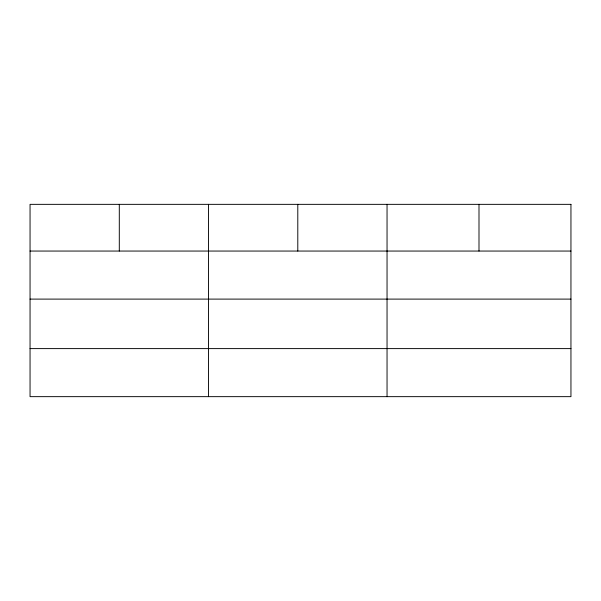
<?xml version="1.0" encoding="UTF-8"?>
<svg xmlns="http://www.w3.org/2000/svg" width="601" height="601" viewBox="0 0 601 601"><rect width="100%" height="100%" fill="white"/><g stroke="black" fill="none" stroke-linecap="round" stroke-linejoin="round"><path stroke-width="0.9" d="M30.05 251.053L570.95 251.053M30.05 299.103L570.95 299.103M30.05 348.603L570.95 348.603M478.997 204.348L478.997 251.053M387.044 204.348L387.044 396.652M297.795 204.348L297.795 251.053M208.547 204.348L208.547 396.652M119.299 204.348L119.299 251.053M570.95 204.348L30.05 204.348L30.05 396.652L570.95 396.652L570.95 204.348"/></g></svg>
